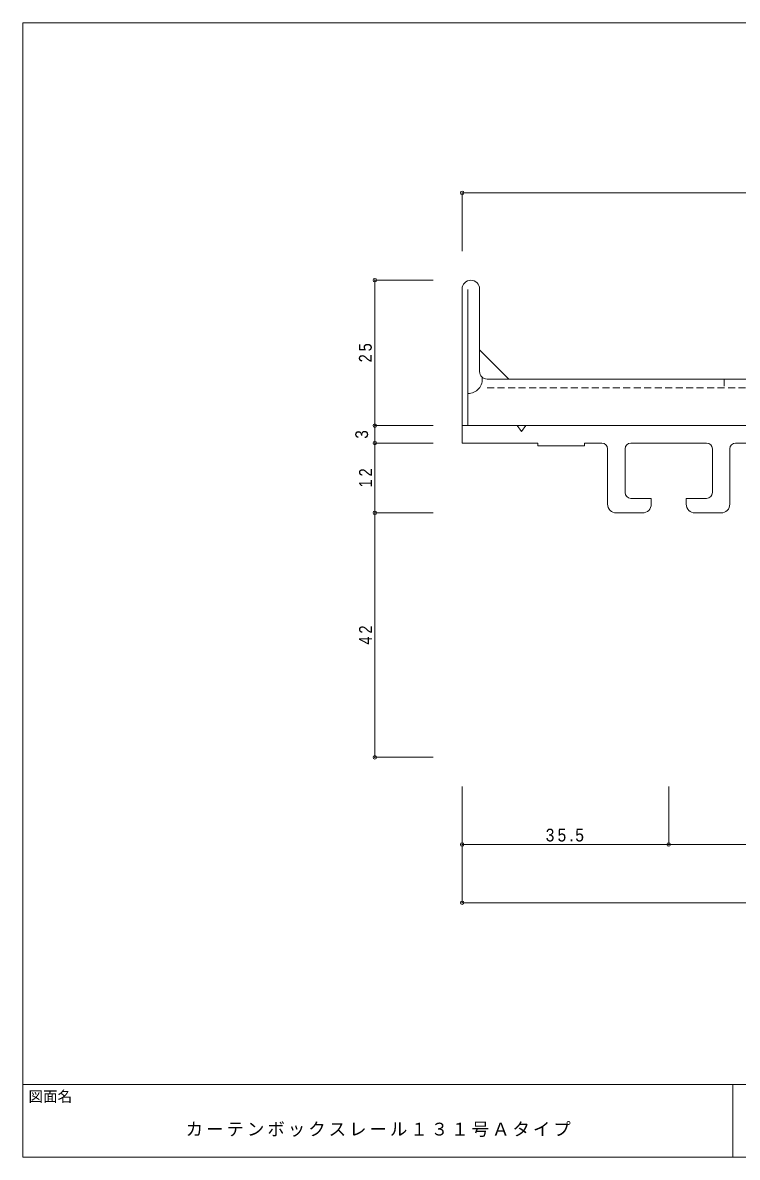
# Model space of a CAD drawing. Units: millimetres on the paper. Extents: x -141 to 141, y -98 to 98.
# Drawn here: x -141 to -18.2, y -97.5 to 97.5 of the extents above; entities that cross this region are included whole.
import ezdxf
from ezdxf.enums import TextEntityAlignment as Align

# ---------------------------------------------------------------- set-up
doc = ezdxf.new("R2010")
doc.units = ezdxf.units.MM
doc.header["$PDMODE"] = 32
doc.header["$PDSIZE"] = 0.6
doc.linetypes.add('DASHED1', pattern=[1.8, 1.2, -0.6])
for name, color, linetype, lineweight in [('0-0_ＫＢ製品', 2, 'Continuous', 9), ('0-3_寸法', 4, 'Continuous', 9), ('0-8_他製品', 7, 'Continuous', 9), ('F-0_図面枠', 5, 'Continuous', 9), ('F-5_F-5ﾚｲﾔ', 7, 'Continuous', 9)]:
    doc.layers.add(name, color=color, linetype=linetype, lineweight=lineweight)
doc.styles.add('HGｺﾞｼｯｸM', font='')
doc.styles.get('HGｺﾞｼｯｸM').set_extended_font_data('HGｺﾞｼｯｸM')

msp = doc.modelspace()

# ---------------------------------------------------------------- linework, layer by layer
at = {"layer": '0-0_ＫＢ製品'}
for p, q in [((-56.041, 28.25), (-55.285, 27.254)), ((-55.285, 27.254), (-54.541, 28.25)), ((61, 28.25), (-54.541, 28.25)), ((-41.5, 25.25), (-44.5, 25.25)), ((-40.5, 24.25), (-40.5, 14.751)), ((-37.5, 24.25), (-37.5, 16.751)), ((-23.5, 25.25), (-36.5, 25.25)), ((-22.5, 24.25), (-22.5, 16.751)), ((-19.5, 24.25), (-19.5, 14.751)), ((-18.5, 25.25), (-13.5, 25.25)), ((-36.5, 15.751), (-33, 15.751)), ((-33, 14.751), (-33, 15.751)), ((-27, 14.751), (-27, 15.751)), ((-23.5, 15.751), (-27, 15.751)), ((-34.5, 13.251), (-39, 13.251)), ((-21, 13.251), (-25.5, 13.251))]:
    msp.add_line(p, q, dxfattribs=at)
for points in [[(-56.041, 28.25), (-65.5, 28.25), (-65.5, 25.25)], [(-44.5, 25.25), (-44.5, 24.75), (-52.5, 24.75), (-52.5, 25.25), (-65.5, 25.25)]]:
    msp.add_lwpolyline(points, dxfattribs=at)
for centre, radius, start, end in [((-41.5, 24.25), 1, 0, 90), ((-36.5, 24.25), 1, 90, 180), ((-23.5, 24.25), 1, 0, 90), ((-18.5, 24.25), 1, 90, 180), ((-36.5, 16.751), 1, 180, 270), ((-23.5, 16.751), 1, 270, 0), ((-39, 14.751), 1.5, 180, 270), ((-34.5, 14.751), 1.5, 270, 0), ((-25.5, 14.751), 1.5, 180, 270), ((-21, 14.751), 1.5, 270, 0)]:
    msp.add_arc(centre, radius, start, end, dxfattribs=at)
at = {"layer": '0-3_寸法'}
for p, q in [((-65.5, 68.25), (62.5, 68.25)), ((-65.5, 68.25), (-65.5, 58.25)), ((-80.5, 53.25), (-80.5, 28.25)), ((-80.5, 53.25), (-70.5, 53.25)), ((-80.5, 28.25), (-70.5, 28.25)), ((-80.5, 28.25), (-80.5, 25.25)), ((-80.5, 25.25), (-70.5, 25.25)), ((-80.5, 25.25), (-80.5, 13.251)), ((-80.5, 13.251), (-70.5, 13.251)), ((-80.5, 13.251), (-80.5, -28.75)), ((-80.5, -28.75), (-70.5, -28.75)), ((-65.5, -43.75), (-65.5, -33.75)), ((-30, -43.75), (-30, -33.75)), ((-30, -43.75), (-65.5, -43.75)), ((-65.5, -53.75), (-65.5, -43.75)), ((16, -43.75), (-30, -43.75)), ((-65.5, -53.75), (65.5, -53.75))]:
    msp.add_line(p, q, dxfattribs=at)
for p in [(-65.5, 68.25), (-80.5, 53.25), (-80.5, 28.25), (-80.5, 25.25), (-80.5, 13.251), (-80.5, -28.75), (-65.5, -43.75), (-30, -43.75), (-65.5, -53.75)]:
    msp.add_point(p, dxfattribs=at)
at = {"layer": '0-8_他製品'}
for p, q in [((-65.5, 28.25), (-65.5, 51.739)), ((-64.504, 28.25), (-64.504, 51.618)), ((-62.5, 37.543), (-62.5, 51.739)), ((-62.476, 41.234), (-57.496, 36.243)), ((-61.2, 36.243), (54.5, 36.243)), ((-65.5, 28.25), (54.5, 28.25))]:
    msp.add_line(p, q, dxfattribs=at)
at = {"layer": '0-8_他製品', "linetype": 'DASHED1'}
for p, q in [((-20.5, 36.243), (-20.5, 34.743)), ((-61.2, 34.743), (54.5, 34.743))]:
    msp.add_line(p, q, dxfattribs=at)
at = {"layer": '0-8_他製品'}
for centre, radius, start, end in [((-64, 51.739), 1.5, 0, 180), ((-61.2, 37.543), 1.3, 180, 270), ((-64.504, 36.243), 2.472, 270, 7.41107)]:
    msp.add_arc(centre, radius, start, end, dxfattribs=at)
at = {"layer": 'F-0_図面枠'}
for p, q in [((-141, 97.5), (141, 97.5)), ((-141, -97.5), (-141, 97.5)), ((-141, -85), (141, -85)), ((-19, -97.5), (-19, -85)), ((141, -97.5), (-141, -97.5))]:
    msp.add_line(p, q, dxfattribs=at)

# ---------------------------------------------------------------- texts
at = {"layer": '0-3_寸法', "color": 7, "style": 'HGｺﾞｼｯｸM', "width": 0.9}
msp.add_text('3', height=2.199, rotation=90, dxfattribs=at).set_placement((-81, 26), align=Align.BOTTOM_LEFT)
at = {"layer": '0-3_寸法', "color": 7, "char_height": 2.199, "attachment_point": 7, "rotation": 90, "style": 'HGｺﾞｼｯｸM'}
for s, insert in [('\\T1.36;\\W0.85;25', (-81, 39.125)), ('\\T1.36;\\W0.85;12', (-81, 17.625)), ('\\T1.36;\\W0.85;42', (-81, -9.375))]:
    msp.add_mtext(s, dxfattribs=dict(at, insert=insert))
at = {"layer": '0-3_寸法', "color": 7, "insert": (-51.125, -43.25), "char_height": 2.199, "attachment_point": 7, "style": 'HGｺﾞｼｯｸM'}
msp.add_mtext('\\T1.38;\\W0.9;35.5', dxfattribs=at)
at = {"layer": 'F-0_図面枠', "color": 7, "style": 'HGｺﾞｼｯｸM'}
msp.add_text('図面名', height=1.833, dxfattribs=at).set_placement((-140, -88.5), align=Align.BOTTOM_LEFT)
at = {"layer": 'F-5_F-5ﾚｲﾔ', "insert": (-113, -94), "char_height": 2.199, "attachment_point": 7, "style": 'HGｺﾞｼｯｸM'}
msp.add_mtext('\\T1.17;カーテンボックスレール１３１号Ａタイプ', dxfattribs=at)

doc.saveas('drawing.dxf')
